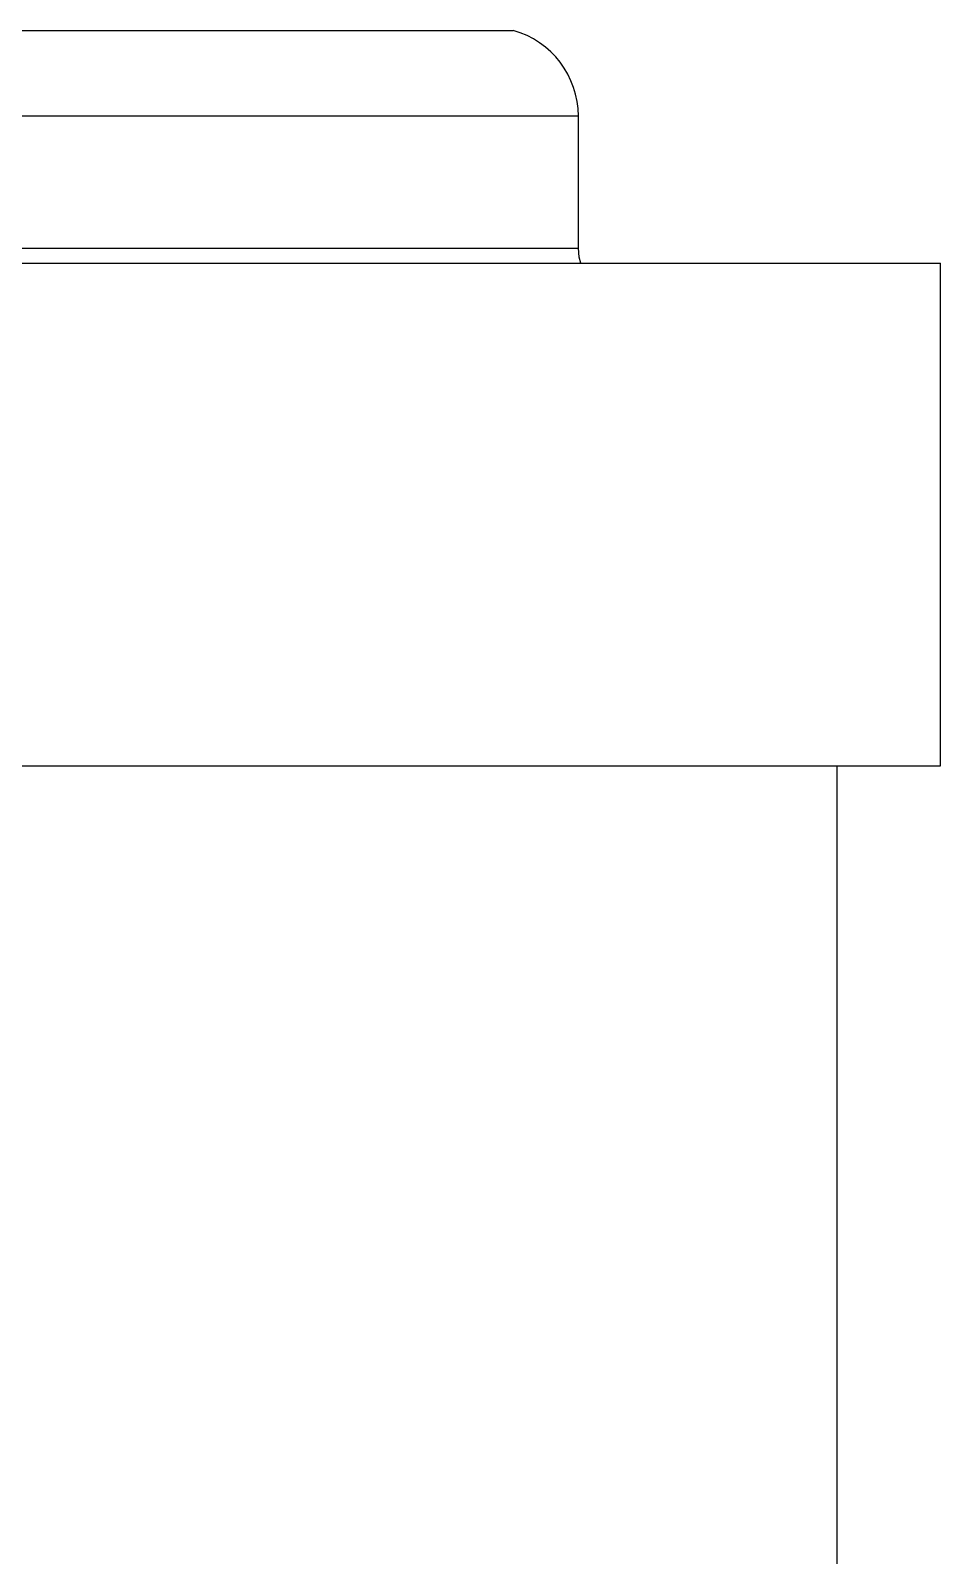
# Model space of a CAD drawing. Header units: millimetres. Extents: x 0 to 6631, y 0 to 4689.
# Drawn here: x 2646.9 to 2708.5, y 3740.8 to 3843.9 of the extents above; entities that cross this region are included whole.
import ezdxf

# ---------------------------------------------------------------- set-up
doc = ezdxf.new("R2010")
doc.units = ezdxf.units.MM
doc.header["$LTSCALE"] = 13
doc.layers.add('几何体', color=7, linetype='Continuous')

msp = doc.modelspace()

# ---------------------------------------------------------------- linework, layer by layer
at = {"layer": '几何体'}
for p, q in [((2158.4, 3843.92), (2679.59, 3843.92)), ((2684, 3838.13), (2154, 3838.13)), ((2684, 3829.19), (2684, 3838.13)), ((2419, 3829.19), (2684, 3829.19)), ((2130.37, 3828.19), (2708.5, 3828.19)), ((2708.5, 3794.19), (2708.5, 3828.19)), ((2130.37, 3794.19), (2708.5, 3794.19)), ((2701.5, 3732.7), (2701.5, 3794.19))]:
    msp.add_line(p, q, dxfattribs=at)
at = {"layer": '几何体', "flags": 128}
msp.add_lwpolyline([(2684.17, 3828.19), (2684.05, 3828.6), (2684, 3829.19)], dxfattribs=at)
at = {"layer": '几何体'}
msp.add_arc((2678, 3838.13), 6, 0, 74.5826, dxfattribs=at)

doc.saveas('drawing.dxf')
